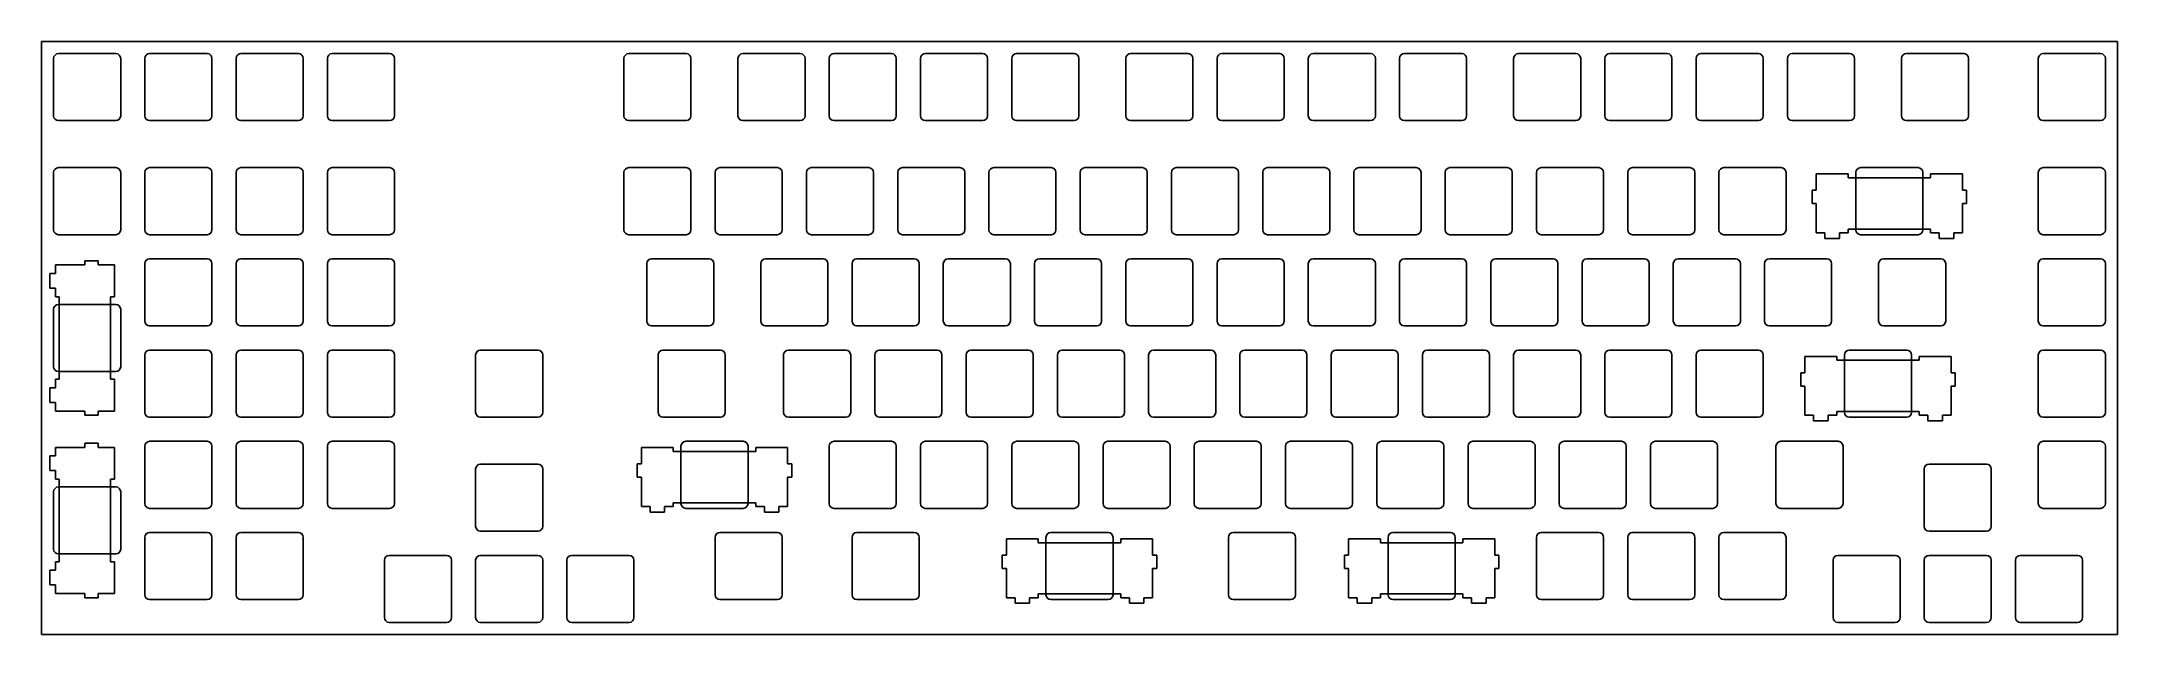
# Model space of a CAD drawing. Header units: millimetres. Extents: x 0 to 433, y -124 to 0.
import ezdxf

# ---------------------------------------------------------------- set-up
doc = ezdxf.new("R2010")
doc.units = ezdxf.units.MM

msp = doc.modelspace()

# ---------------------------------------------------------------- linework, layer by layer
for p, q in [((0, 0), (433.3875, 0)), ((0, -123.825), (0, 0)), ((433.3875, -123.825), (433.3875, 0)), ((2.525, -3.525), (2.525, -15.525)), ((3.525, -2.525), (15.525, -2.525)), ((16.525, -3.525), (16.525, -15.525)), ((21.575, -3.525), (21.575, -15.525)), ((22.575, -2.525), (34.575, -2.525)), ((35.575, -3.525), (35.575, -15.525)), ((40.625, -3.525), (40.625, -15.525)), ((41.625, -2.525), (53.625, -2.525)), ((54.625, -3.525), (54.625, -15.525)), ((59.675, -3.525), (59.675, -15.525)), ((60.675, -2.525), (72.675, -2.525)), ((73.675, -3.525), (73.675, -15.525)), ((121.5875, -3.525), (121.5875, -15.525)), ((122.5875, -2.525), (134.5875, -2.525)), ((135.5875, -3.525), (135.5875, -15.525)), ((145.4, -3.525), (145.4, -15.525)), ((146.4, -2.525), (158.4, -2.525)), ((159.4, -3.525), (159.4, -15.525)), ((164.45, -3.525), (164.45, -15.525)), ((165.45, -2.525), (177.45, -2.525)), ((178.45, -3.525), (178.45, -15.525)), ((183.5, -3.525), (183.5, -15.525)), ((184.5, -2.525), (196.5, -2.525)), ((197.5, -3.525), (197.5, -15.525)), ((202.55, -3.525), (202.55, -15.525)), ((203.55, -2.525), (215.55, -2.525)), ((216.55, -3.525), (216.55, -15.525)), ((226.3625, -3.525), (226.3625, -15.525)), ((227.3625, -2.525), (239.3625, -2.525)), ((240.3625, -3.525), (240.3625, -15.525)), ((245.4125, -3.525), (245.4125, -15.525)), ((246.4125, -2.525), (258.4125, -2.525)), ((259.4125, -3.525), (259.4125, -15.525)), ((264.4625, -3.525), (264.4625, -15.525)), ((265.4625, -2.525), (277.4625, -2.525)), ((278.4625, -3.525), (278.4625, -15.525)), ((283.5125, -3.525), (283.5125, -15.525)), ((284.5125, -2.525), (296.5125, -2.525)), ((297.5125, -3.525), (297.5125, -15.525)), ((307.325, -3.525), (307.325, -15.525)), ((308.325, -2.525), (320.325, -2.525)), ((321.325, -3.525), (321.325, -15.525)), ((326.375, -3.525), (326.375, -15.525)), ((327.375, -2.525), (339.375, -2.525)), ((340.375, -3.525), (340.375, -15.525)), ((345.425, -3.525), (345.425, -15.525)), ((346.425, -2.525), (358.425, -2.525)), ((359.425, -3.525), (359.425, -15.525)), ((364.475, -3.525), (364.475, -15.525)), ((365.475, -2.525), (377.475, -2.525)), ((378.475, -3.525), (378.475, -15.525)), ((388.2875, -3.525), (388.2875, -15.525)), ((389.2875, -2.525), (401.2875, -2.525)), ((402.2875, -3.525), (402.2875, -15.525)), ((416.8625, -3.525), (416.8625, -15.525)), ((417.8625, -2.525), (429.8625, -2.525)), ((430.8625, -3.525), (430.8625, -15.525)), ((3.525, -16.525), (15.525, -16.525)), ((22.575, -16.525), (34.575, -16.525)), ((41.625, -16.525), (53.625, -16.525)), ((60.675, -16.525), (72.675, -16.525)), ((122.5875, -16.525), (134.5875, -16.525)), ((146.4, -16.525), (158.4, -16.525)), ((165.45, -16.525), (177.45, -16.525)), ((184.5, -16.525), (196.5, -16.525)), ((203.55, -16.525), (215.55, -16.525)), ((227.3625, -16.525), (239.3625, -16.525)), ((246.4125, -16.525), (258.4125, -16.525)), ((265.4625, -16.525), (277.4625, -16.525)), ((284.5125, -16.525), (296.5125, -16.525)), ((308.325, -16.525), (320.325, -16.525)), ((327.375, -16.525), (339.375, -16.525)), ((346.425, -16.525), (358.425, -16.525)), ((365.475, -16.525), (377.475, -16.525)), ((389.2875, -16.525), (401.2875, -16.525)), ((417.8625, -16.525), (429.8625, -16.525)), ((2.525, -27.3375), (2.525, -39.3375)), ((3.525, -26.3375), (15.525, -26.3375)), ((16.525, -27.3375), (16.525, -39.3375)), ((21.575, -27.3375), (21.575, -39.3375)), ((22.575, -26.3375), (34.575, -26.3375)), ((35.575, -27.3375), (35.575, -39.3375)), ((40.625, -27.3375), (40.625, -39.3375)), ((41.625, -26.3375), (53.625, -26.3375)), ((54.625, -27.3375), (54.625, -39.3375)), ((59.675, -27.3375), (59.675, -39.3375)), ((60.675, -26.3375), (72.675, -26.3375)), ((73.675, -27.3375), (73.675, -39.3375)), ((121.5875, -27.3375), (121.5875, -39.3375)), ((122.5875, -26.3375), (134.5875, -26.3375)), ((135.5875, -27.3375), (135.5875, -39.3375)), ((140.6375, -27.3375), (140.6375, -39.3375)), ((141.6375, -26.3375), (153.6375, -26.3375)), ((154.6375, -27.3375), (154.6375, -39.3375)), ((159.6875, -27.3375), (159.6875, -39.3375)), ((160.6875, -26.3375), (172.6875, -26.3375)), ((173.6875, -27.3375), (173.6875, -39.3375)), ((178.7375, -27.3375), (178.7375, -39.3375)), ((179.7375, -26.3375), (191.7375, -26.3375)), ((192.7375, -27.3375), (192.7375, -39.3375)), ((197.7875, -27.3375), (197.7875, -39.3375)), ((198.7875, -26.3375), (210.7875, -26.3375)), ((211.7875, -27.3375), (211.7875, -39.3375)), ((216.8375, -27.3375), (216.8375, -39.3375)), ((217.8375, -26.3375), (229.8375, -26.3375)), ((230.8375, -27.3375), (230.8375, -39.3375)), ((235.8875, -27.3375), (235.8875, -39.3375)), ((236.8875, -26.3375), (248.8875, -26.3375)), ((249.8875, -27.3375), (249.8875, -39.3375)), ((254.9375, -27.3375), (254.9375, -39.3375)), ((255.9375, -26.3375), (267.9375, -26.3375)), ((268.9375, -27.3375), (268.9375, -39.3375)), ((273.9875, -27.3375), (273.9875, -39.3375)), ((274.9875, -26.3375), (286.9875, -26.3375)), ((287.9875, -27.3375), (287.9875, -39.3375)), ((293.0375, -27.3375), (293.0375, -39.3375)), ((294.0375, -26.3375), (306.0375, -26.3375)), ((307.0375, -27.3375), (307.0375, -39.3375)), ((312.0875, -27.3375), (312.0875, -39.3375)), ((313.0875, -26.3375), (325.0875, -26.3375)), ((326.0875, -27.3375), (326.0875, -39.3375)), ((331.1375, -27.3375), (331.1375, -39.3375)), ((332.1375, -26.3375), (344.1375, -26.3375)), ((345.1375, -27.3375), (345.1375, -39.3375)), ((350.1875, -27.3375), (350.1875, -39.3375)), ((351.1875, -26.3375), (363.1875, -26.3375)), ((364.1875, -27.3375), (364.1875, -39.3375)), ((370.4971, -27.6479), (377.1519, -27.6479)), ((370.4971, -31.0515), (370.4971, -27.6479)), ((377.1519, -27.6479), (377.1519, -28.4607)), ((377.1519, -28.4607), (385.7625, -28.4607)), ((378.7625, -27.3375), (378.7625, -39.3375)), ((379.7625, -26.3375), (391.7625, -26.3375)), ((394.3731, -28.4607), (385.7625, -28.4607)), ((392.7625, -27.3375), (392.7625, -39.3375)), ((401.0279, -27.6479), (394.3731, -27.6479)), ((394.3731, -27.6479), (394.3731, -28.4607)), ((401.0279, -31.0515), (401.0279, -27.6479)), ((416.8625, -27.3375), (416.8625, -39.3375)), ((417.8625, -26.3375), (429.8625, -26.3375)), ((430.8625, -27.3375), (430.8625, -39.3375)), ((369.6335, -33.8455), (369.6335, -31.0515)), ((369.6335, -31.0515), (370.4971, -31.0515)), ((370.4971, -33.8455), (369.6335, -33.8455)), ((370.4971, -39.9415), (370.4971, -33.8455)), ((401.8915, -31.0515), (401.0279, -31.0515)), ((401.0279, -39.9415), (401.0279, -33.8455)), ((401.0279, -33.8455), (401.8915, -33.8455)), ((401.8915, -33.8455), (401.8915, -31.0515)), ((3.525, -40.3375), (15.525, -40.3375)), ((22.575, -40.3375), (34.575, -40.3375)), ((41.625, -40.3375), (53.625, -40.3375)), ((60.675, -40.3375), (72.675, -40.3375)), ((122.5875, -40.3375), (134.5875, -40.3375)), ((141.6375, -40.3375), (153.6375, -40.3375)), ((160.6875, -40.3375), (172.6875, -40.3375)), ((179.7375, -40.3375), (191.7375, -40.3375)), ((198.7875, -40.3375), (210.7875, -40.3375)), ((217.8375, -40.3375), (229.8375, -40.3375)), ((236.8875, -40.3375), (248.8875, -40.3375)), ((255.9375, -40.3375), (267.9375, -40.3375)), ((274.9875, -40.3375), (286.9875, -40.3375)), ((294.0375, -40.3375), (306.0375, -40.3375)), ((313.0875, -40.3375), (325.0875, -40.3375)), ((332.1375, -40.3375), (344.1375, -40.3375)), ((351.1875, -40.3375), (363.1875, -40.3375)), ((372.3005, -39.9415), (370.4971, -39.9415)), ((372.3005, -41.1099), (372.3005, -39.9415)), ((375.3485, -41.1099), (372.3005, -41.1099)), ((377.1519, -39.9415), (375.3485, -39.9415)), ((375.3485, -39.9415), (375.3485, -41.1099)), ((385.7625, -39.1541), (377.1519, -39.1541)), ((377.1519, -39.1541), (377.1519, -39.9415)), ((379.7625, -40.3375), (391.7625, -40.3375)), ((385.7625, -39.1541), (394.3731, -39.1541)), ((394.3731, -39.1541), (394.3731, -39.9415)), ((394.3731, -39.9415), (396.1765, -39.9415)), ((396.1765, -39.9415), (396.1765, -41.1099)), ((396.1765, -41.1099), (399.2245, -41.1099)), ((399.2245, -41.1099), (399.2245, -39.9415)), ((399.2245, -39.9415), (401.0279, -39.9415)), ((417.8625, -40.3375), (429.8625, -40.3375)), ((2.921, -48.4505), (2.921, -46.6471)), ((2.921, -46.6471), (9.017, -46.6471)), ((9.017, -46.6471), (9.017, -45.7835)), ((9.017, -45.7835), (11.811, -45.7835)), ((11.811, -45.7835), (11.811, -46.6471)), ((11.811, -46.6471), (15.2146, -46.6471)), ((15.2146, -46.6471), (15.2146, -53.3019)), ((21.575, -46.3875), (21.575, -58.3875)), ((22.575, -45.3875), (34.575, -45.3875)), ((35.575, -46.3875), (35.575, -58.3875)), ((40.625, -46.3875), (40.625, -58.3875)), ((41.625, -45.3875), (53.625, -45.3875)), ((54.625, -46.3875), (54.625, -58.3875)), ((59.675, -46.3875), (59.675, -58.3875)), ((60.675, -45.3875), (72.675, -45.3875)), ((73.675, -46.3875), (73.675, -58.3875)), ((126.35, -46.3875), (126.35, -58.3875)), ((127.35, -45.3875), (139.35, -45.3875)), ((140.35, -46.3875), (140.35, -58.3875)), ((150.1625, -46.3875), (150.1625, -58.3875)), ((151.1625, -45.3875), (163.1625, -45.3875)), ((164.1625, -46.3875), (164.1625, -58.3875)), ((169.2125, -46.3875), (169.2125, -58.3875)), ((170.2125, -45.3875), (182.2125, -45.3875)), ((183.2125, -46.3875), (183.2125, -58.3875)), ((188.2625, -46.3875), (188.2625, -58.3875)), ((189.2625, -45.3875), (201.2625, -45.3875)), ((202.2625, -46.3875), (202.2625, -58.3875)), ((207.3125, -46.3875), (207.3125, -58.3875)), ((208.3125, -45.3875), (220.3125, -45.3875)), ((221.3125, -46.3875), (221.3125, -58.3875)), ((226.3625, -46.3875), (226.3625, -58.3875)), ((227.3625, -45.3875), (239.3625, -45.3875)), ((240.3625, -46.3875), (240.3625, -58.3875)), ((245.4125, -46.3875), (245.4125, -58.3875)), ((246.4125, -45.3875), (258.4125, -45.3875)), ((259.4125, -46.3875), (259.4125, -58.3875)), ((264.4625, -46.3875), (264.4625, -58.3875)), ((265.4625, -45.3875), (277.4625, -45.3875)), ((278.4625, -46.3875), (278.4625, -58.3875)), ((283.5125, -46.3875), (283.5125, -58.3875)), ((284.5125, -45.3875), (296.5125, -45.3875)), ((297.5125, -46.3875), (297.5125, -58.3875)), ((302.5625, -46.3875), (302.5625, -58.3875)), ((303.5625, -45.3875), (315.5625, -45.3875)), ((316.5625, -46.3875), (316.5625, -58.3875)), ((321.6125, -46.3875), (321.6125, -58.3875)), ((322.6125, -45.3875), (334.6125, -45.3875)), ((335.6125, -46.3875), (335.6125, -58.3875)), ((340.6625, -46.3875), (340.6625, -58.3875)), ((341.6625, -45.3875), (353.6625, -45.3875)), ((354.6625, -46.3875), (354.6625, -58.3875)), ((359.7125, -46.3875), (359.7125, -58.3875)), ((360.7125, -45.3875), (372.7125, -45.3875)), ((373.7125, -46.3875), (373.7125, -58.3875)), ((383.525, -46.3875), (383.525, -58.3875)), ((384.525, -45.3875), (396.525, -45.3875)), ((397.525, -46.3875), (397.525, -58.3875)), ((416.8625, -46.3875), (416.8625, -58.3875)), ((417.8625, -45.3875), (429.8625, -45.3875)), ((430.8625, -46.3875), (430.8625, -58.3875)), ((1.7526, -51.4985), (1.7526, -48.4505)), ((1.7526, -48.4505), (2.921, -48.4505)), ((2.921, -51.4985), (1.7526, -51.4985)), ((2.921, -53.3019), (2.921, -51.4985)), ((2.525, -55.9125), (2.525, -67.9125)), ((3.7084, -53.3019), (2.921, -53.3019)), ((15.525, -54.9125), (3.525, -54.9125)), ((3.7084, -61.9125), (3.7084, -53.3019)), ((15.2146, -53.3019), (14.4018, -53.3019)), ((14.4018, -53.3019), (14.4018, -61.9125)), ((16.525, -55.9125), (16.525, -67.9125)), ((22.575, -59.3875), (34.575, -59.3875)), ((41.625, -59.3875), (53.625, -59.3875)), ((60.675, -59.3875), (72.675, -59.3875)), ((127.35, -59.3875), (139.35, -59.3875)), ((151.1625, -59.3875), (163.1625, -59.3875)), ((170.2125, -59.3875), (182.2125, -59.3875)), ((189.2625, -59.3875), (201.2625, -59.3875)), ((208.3125, -59.3875), (220.3125, -59.3875)), ((227.3625, -59.3875), (239.3625, -59.3875)), ((246.4125, -59.3875), (258.4125, -59.3875)), ((265.4625, -59.3875), (277.4625, -59.3875)), ((284.5125, -59.3875), (296.5125, -59.3875)), ((303.5625, -59.3875), (315.5625, -59.3875)), ((322.6125, -59.3875), (334.6125, -59.3875)), ((341.6625, -59.3875), (353.6625, -59.3875)), ((360.7125, -59.3875), (372.7125, -59.3875)), ((384.525, -59.3875), (396.525, -59.3875)), ((417.8625, -59.3875), (429.8625, -59.3875)), ((3.7084, -61.9125), (3.7084, -70.5231)), ((14.4018, -70.5231), (14.4018, -61.9125)), ((22.575, -64.4375), (34.575, -64.4375)), ((41.625, -64.4375), (53.625, -64.4375)), ((60.675, -64.4375), (72.675, -64.4375)), ((91.63125, -64.4375), (103.63125, -64.4375)), ((129.73125, -64.4375), (141.73125, -64.4375)), ((155.925, -64.4375), (167.925, -64.4375)), ((174.975, -64.4375), (186.975, -64.4375)), ((194.025, -64.4375), (206.025, -64.4375)), ((213.075, -64.4375), (225.075, -64.4375)), ((232.125, -64.4375), (244.125, -64.4375)), ((251.175, -64.4375), (263.175, -64.4375)), ((270.225, -64.4375), (282.225, -64.4375)), ((289.275, -64.4375), (301.275, -64.4375)), ((308.325, -64.4375), (320.325, -64.4375)), ((327.375, -64.4375), (339.375, -64.4375)), ((346.425, -64.4375), (358.425, -64.4375)), ((377.38125, -64.4375), (389.38125, -64.4375)), ((417.8625, -64.4375), (429.8625, -64.4375)), ((15.525, -68.9125), (3.525, -68.9125)), ((21.575, -65.4375), (21.575, -77.4375)), ((35.575, -65.4375), (35.575, -77.4375)), ((40.625, -65.4375), (40.625, -77.4375)), ((54.625, -65.4375), (54.625, -77.4375)), ((59.675, -65.4375), (59.675, -77.4375)), ((73.675, -65.4375), (73.675, -77.4375)), ((90.63125, -65.4375), (90.63125, -77.4375)), ((104.63125, -65.4375), (104.63125, -77.4375)), ((128.73125, -65.4375), (128.73125, -77.4375)), ((142.73125, -65.4375), (142.73125, -77.4375)), ((154.925, -65.4375), (154.925, -77.4375)), ((168.925, -65.4375), (168.925, -77.4375)), ((173.975, -65.4375), (173.975, -77.4375)), ((187.975, -65.4375), (187.975, -77.4375)), ((193.025, -65.4375), (193.025, -77.4375)), ((207.025, -65.4375), (207.025, -77.4375)), ((212.075, -65.4375), (212.075, -77.4375)), ((226.075, -65.4375), (226.075, -77.4375)), ((231.125, -65.4375), (231.125, -77.4375)), ((245.125, -65.4375), (245.125, -77.4375)), ((250.175, -65.4375), (250.175, -77.4375)), ((264.175, -65.4375), (264.175, -77.4375)), ((269.225, -65.4375), (269.225, -77.4375)), ((283.225, -65.4375), (283.225, -77.4375)), ((288.275, -65.4375), (288.275, -77.4375)), ((302.275, -65.4375), (302.275, -77.4375)), ((307.325, -65.4375), (307.325, -77.4375)), ((321.325, -65.4375), (321.325, -77.4375)), ((326.375, -65.4375), (326.375, -77.4375)), ((340.375, -65.4375), (340.375, -77.4375)), ((345.425, -65.4375), (345.425, -77.4375)), ((359.425, -65.4375), (359.425, -77.4375)), ((367.25225, -71.9455), (367.25225, -69.1515)), ((367.25225, -69.1515), (368.11585, -69.1515)), ((368.11585, -65.7479), (374.77065, -65.7479)), ((368.11585, -69.1515), (368.11585, -65.7479)), ((374.77065, -65.7479), (374.77065, -66.5607)), ((374.77065, -66.5607), (383.38125, -66.5607)), ((376.38125, -65.4375), (376.38125, -77.4375)), ((391.99185, -66.5607), (383.38125, -66.5607)), ((390.38125, -65.4375), (390.38125, -77.4375)), ((398.64665, -65.7479), (391.99185, -65.7479)), ((391.99185, -65.7479), (391.99185, -66.5607)), ((398.64665, -69.1515), (398.64665, -65.7479)), ((399.51025, -69.1515), (398.64665, -69.1515)), ((399.51025, -71.9455), (399.51025, -69.1515)), ((416.8625, -65.4375), (416.8625, -77.4375)), ((430.8625, -65.4375), (430.8625, -77.4375)), ((2.921, -72.3265), (1.7526, -72.3265)), ((1.7526, -72.3265), (1.7526, -75.3745)), ((3.7084, -70.5231), (2.921, -70.5231)), ((2.921, -70.5231), (2.921, -72.3265)), ((15.2146, -70.5231), (14.4018, -70.5231)), ((15.2146, -77.1779), (15.2146, -70.5231)), ((368.11585, -71.9455), (367.25225, -71.9455)), ((368.11585, -78.0415), (368.11585, -71.9455)), ((398.64665, -78.0415), (398.64665, -71.9455)), ((398.64665, -71.9455), (399.51025, -71.9455)), ((1.7526, -75.3745), (2.921, -75.3745)), ((2.921, -75.3745), (2.921, -77.1779)), ((2.921, -77.1779), (9.017, -77.1779)), ((9.017, -77.1779), (9.017, -78.0415)), ((11.811, -78.0415), (11.811, -77.1779)), ((11.811, -77.1779), (15.2146, -77.1779)), ((383.38125, -77.2541), (374.77065, -77.2541)), ((374.77065, -77.2541), (374.77065, -78.0415)), ((383.38125, -77.2541), (391.99185, -77.2541)), ((391.99185, -77.2541), (391.99185, -78.0415)), ((9.017, -78.0415), (11.811, -78.0415)), ((22.575, -78.4375), (34.575, -78.4375)), ((41.625, -78.4375), (53.625, -78.4375)), ((60.675, -78.4375), (72.675, -78.4375)), ((91.63125, -78.4375), (103.63125, -78.4375)), ((129.73125, -78.4375), (141.73125, -78.4375)), ((155.925, -78.4375), (167.925, -78.4375)), ((174.975, -78.4375), (186.975, -78.4375)), ((194.025, -78.4375), (206.025, -78.4375)), ((213.075, -78.4375), (225.075, -78.4375)), ((232.125, -78.4375), (244.125, -78.4375)), ((251.175, -78.4375), (263.175, -78.4375)), ((270.225, -78.4375), (282.225, -78.4375)), ((289.275, -78.4375), (301.275, -78.4375)), ((308.325, -78.4375), (320.325, -78.4375)), ((327.375, -78.4375), (339.375, -78.4375)), ((346.425, -78.4375), (358.425, -78.4375)), ((369.91925, -78.0415), (368.11585, -78.0415)), ((369.91925, -79.2099), (369.91925, -78.0415)), ((372.96725, -79.2099), (369.91925, -79.2099)), ((374.77065, -78.0415), (372.96725, -78.0415)), ((372.96725, -78.0415), (372.96725, -79.2099)), ((377.38125, -78.4375), (389.38125, -78.4375)), ((391.99185, -78.0415), (393.79525, -78.0415)), ((393.79525, -78.0415), (393.79525, -79.2099)), ((393.79525, -79.2099), (396.84325, -79.2099)), ((396.84325, -79.2099), (396.84325, -78.0415)), ((396.84325, -78.0415), (398.64665, -78.0415)), ((417.8625, -78.4375), (429.8625, -78.4375)), ((1.7526, -89.5985), (1.7526, -86.5505)), ((1.7526, -86.5505), (2.921, -86.5505)), ((2.921, -86.5505), (2.921, -84.7471)), ((2.921, -84.7471), (9.017, -84.7471)), ((9.017, -84.7471), (9.017, -83.8835)), ((9.017, -83.8835), (11.811, -83.8835)), ((11.811, -83.8835), (11.811, -84.7471)), ((11.811, -84.7471), (15.2146, -84.7471)), ((15.2146, -84.7471), (15.2146, -91.4019)), ((21.575, -84.4875), (21.575, -96.4875)), ((22.575, -83.4875), (34.575, -83.4875)), ((35.575, -84.4875), (35.575, -96.4875)), ((40.625, -84.4875), (40.625, -96.4875)), ((41.625, -83.4875), (53.625, -83.4875)), ((54.625, -84.4875), (54.625, -96.4875)), ((59.675, -84.4875), (59.675, -96.4875)), ((60.675, -83.4875), (72.675, -83.4875)), ((73.675, -84.4875), (73.675, -96.4875)), ((125.22835, -84.7979), (131.88315, -84.7979)), ((125.22835, -88.2015), (125.22835, -84.7979)), ((131.88315, -84.7979), (131.88315, -85.6107)), ((131.88315, -85.6107), (140.49375, -85.6107)), ((133.49375, -84.4875), (133.49375, -96.4875)), ((134.49375, -83.4875), (146.49375, -83.4875)), ((149.10435, -85.6107), (140.49375, -85.6107)), ((147.49375, -84.4875), (147.49375, -96.4875)), ((155.75915, -84.7979), (149.10435, -84.7979)), ((149.10435, -84.7979), (149.10435, -85.6107)), ((155.75915, -88.2015), (155.75915, -84.7979)), ((164.45, -84.4875), (164.45, -96.4875)), ((165.45, -83.4875), (177.45, -83.4875)), ((178.45, -84.4875), (178.45, -96.4875)), ((183.5, -84.4875), (183.5, -96.4875)), ((184.5, -83.4875), (196.5, -83.4875)), ((197.5, -84.4875), (197.5, -96.4875)), ((202.55, -84.4875), (202.55, -96.4875)), ((203.55, -83.4875), (215.55, -83.4875)), ((216.55, -84.4875), (216.55, -96.4875)), ((221.6, -84.4875), (221.6, -96.4875)), ((222.6, -83.4875), (234.6, -83.4875)), ((235.6, -84.4875), (235.6, -96.4875)), ((240.65, -84.4875), (240.65, -96.4875)), ((241.65, -83.4875), (253.65, -83.4875)), ((254.65, -84.4875), (254.65, -96.4875)), ((259.7, -84.4875), (259.7, -96.4875)), ((260.7, -83.4875), (272.7, -83.4875)), ((273.7, -84.4875), (273.7, -96.4875)), ((278.75, -84.4875), (278.75, -96.4875)), ((279.75, -83.4875), (291.75, -83.4875)), ((292.75, -84.4875), (292.75, -96.4875)), ((297.8, -84.4875), (297.8, -96.4875)), ((298.8, -83.4875), (310.8, -83.4875)), ((311.8, -84.4875), (311.8, -96.4875)), ((316.85, -84.4875), (316.85, -96.4875)), ((317.85, -83.4875), (329.85, -83.4875)), ((330.85, -84.4875), (330.85, -96.4875)), ((335.9, -84.4875), (335.9, -96.4875)), ((336.9, -83.4875), (348.9, -83.4875)), ((349.9, -84.4875), (349.9, -96.4875)), ((362.09375, -84.4875), (362.09375, -96.4875)), ((363.09375, -83.4875), (375.09375, -83.4875)), ((376.09375, -84.4875), (376.09375, -96.4875)), ((416.8625, -84.4875), (416.8625, -96.4875)), ((417.8625, -83.4875), (429.8625, -83.4875)), ((430.8625, -84.4875), (430.8625, -96.4875)), ((2.921, -89.5985), (1.7526, -89.5985)), ((2.921, -91.4019), (2.921, -89.5985)), ((90.63125, -89.25), (90.63125, -101.25)), ((91.63125, -88.25), (103.63125, -88.25)), ((104.63125, -89.25), (104.63125, -101.25)), ((124.36475, -90.9955), (124.36475, -88.2015)), ((124.36475, -88.2015), (125.22835, -88.2015)), ((125.22835, -90.9955), (124.36475, -90.9955)), ((125.22835, -97.0915), (125.22835, -90.9955)), ((156.62275, -88.2015), (155.75915, -88.2015)), ((155.75915, -97.0915), (155.75915, -90.9955)), ((155.75915, -90.9955), (156.62275, -90.9955)), ((156.62275, -90.9955), (156.62275, -88.2015)), ((393.05, -89.25), (393.05, -101.25)), ((394.05, -88.25), (406.05, -88.25)), ((407.05, -89.25), (407.05, -101.25)), ((2.525, -94.0125), (2.525, -106.0125)), ((3.7084, -91.4019), (2.921, -91.4019)), ((15.525, -93.0125), (3.525, -93.0125)), ((3.7084, -100.0125), (3.7084, -91.4019)), ((15.2146, -91.4019), (14.4018, -91.4019)), ((14.4018, -91.4019), (14.4018, -100.0125)), ((16.525, -94.0125), (16.525, -106.0125)), ((22.575, -97.4875), (34.575, -97.4875)), ((41.625, -97.4875), (53.625, -97.4875)), ((60.675, -97.4875), (72.675, -97.4875)), ((127.03175, -97.0915), (125.22835, -97.0915)), ((127.03175, -98.2599), (127.03175, -97.0915)), ((130.07975, -98.2599), (127.03175, -98.2599)), ((131.88315, -97.0915), (130.07975, -97.0915)), ((130.07975, -97.0915), (130.07975, -98.2599)), ((140.49375, -96.3041), (131.88315, -96.3041)), ((131.88315, -96.3041), (131.88315, -97.0915)), ((134.49375, -97.4875), (146.49375, -97.4875)), ((140.49375, -96.3041), (149.10435, -96.3041)), ((149.10435, -96.3041), (149.10435, -97.0915)), ((149.10435, -97.0915), (150.90775, -97.0915)), ((150.90775, -97.0915), (150.90775, -98.2599)), ((150.90775, -98.2599), (153.95575, -98.2599)), ((153.95575, -98.2599), (153.95575, -97.0915)), ((153.95575, -97.0915), (155.75915, -97.0915)), ((165.45, -97.4875), (177.45, -97.4875)), ((184.5, -97.4875), (196.5, -97.4875)), ((203.55, -97.4875), (215.55, -97.4875)), ((222.6, -97.4875), (234.6, -97.4875)), ((241.65, -97.4875), (253.65, -97.4875)), ((260.7, -97.4875), (272.7, -97.4875)), ((279.75, -97.4875), (291.75, -97.4875)), ((298.8, -97.4875), (310.8, -97.4875)), ((317.85, -97.4875), (329.85, -97.4875)), ((336.9, -97.4875), (348.9, -97.4875)), ((363.09375, -97.4875), (375.09375, -97.4875)), ((417.8625, -97.4875), (429.8625, -97.4875)), ((3.7084, -100.0125), (3.7084, -108.6231)), ((14.4018, -108.6231), (14.4018, -100.0125)), ((21.575, -103.5375), (21.575, -115.5375)), ((22.575, -102.5375), (34.575, -102.5375)), ((35.575, -103.5375), (35.575, -115.5375)), ((40.625, -103.5375), (40.625, -115.5375)), ((41.625, -102.5375), (53.625, -102.5375)), ((54.625, -103.5375), (54.625, -115.5375)), ((91.63125, -102.25), (103.63125, -102.25)), ((140.6375, -103.5375), (140.6375, -115.5375)), ((141.6375, -102.5375), (153.6375, -102.5375)), ((154.6375, -103.5375), (154.6375, -115.5375)), ((169.2125, -103.5375), (169.2125, -115.5375)), ((170.2125, -102.5375), (182.2125, -102.5375)), ((183.2125, -103.5375), (183.2125, -115.5375)), ((201.42835, -103.8479), (208.08315, -103.8479)), ((201.42835, -107.2515), (201.42835, -103.8479)), ((208.08315, -103.8479), (208.08315, -104.6607)), ((209.69375, -103.5375), (209.69375, -115.5375)), ((210.69375, -102.5375), (222.69375, -102.5375)), ((223.69375, -103.5375), (223.69375, -115.5375)), ((231.95915, -103.8479), (225.30435, -103.8479)), ((225.30435, -103.8479), (225.30435, -104.6607)), ((231.95915, -107.2515), (231.95915, -103.8479)), ((247.79375, -103.5375), (247.79375, -115.5375)), ((248.79375, -102.5375), (260.79375, -102.5375)), ((261.79375, -103.5375), (261.79375, -115.5375)), ((272.86585, -103.8479), (279.52065, -103.8479)), ((272.86585, -107.2515), (272.86585, -103.8479)), ((279.52065, -103.8479), (279.52065, -104.6607)), ((281.13125, -103.5375), (281.13125, -115.5375)), ((282.13125, -102.5375), (294.13125, -102.5375)), ((295.13125, -103.5375), (295.13125, -115.5375)), ((303.39665, -103.8479), (296.74185, -103.8479)), ((296.74185, -103.8479), (296.74185, -104.6607)), ((303.39665, -107.2515), (303.39665, -103.8479)), ((312.0875, -103.5375), (312.0875, -115.5375)), ((313.0875, -102.5375), (325.0875, -102.5375)), ((326.0875, -103.5375), (326.0875, -115.5375)), ((331.1375, -103.5375), (331.1375, -115.5375)), ((332.1375, -102.5375), (344.1375, -102.5375)), ((345.1375, -103.5375), (345.1375, -115.5375)), ((350.1875, -103.5375), (350.1875, -115.5375)), ((351.1875, -102.5375), (363.1875, -102.5375)), ((364.1875, -103.5375), (364.1875, -115.5375)), ((394.05, -102.25), (406.05, -102.25)), ((15.525, -107.0125), (3.525, -107.0125)), ((71.58125, -108.3), (71.58125, -120.3)), ((72.58125, -107.3), (84.58125, -107.3)), ((85.58125, -108.3), (85.58125, -120.3)), ((90.63125, -108.3), (90.63125, -120.3)), ((91.63125, -107.3), (103.63125, -107.3)), ((104.63125, -108.3), (104.63125, -120.3)), ((109.68125, -108.3), (109.68125, -120.3)), ((110.68125, -107.3), (122.68125, -107.3)), ((123.68125, -108.3), (123.68125, -120.3)), ((200.56475, -110.0455), (200.56475, -107.2515)), ((200.56475, -107.2515), (201.42835, -107.2515)), ((208.08315, -104.6607), (216.69375, -104.6607)), ((225.30435, -104.6607), (216.69375, -104.6607)), ((232.82275, -107.2515), (231.95915, -107.2515)), ((232.82275, -110.0455), (232.82275, -107.2515)), ((272.00225, -110.0455), (272.00225, -107.2515)), ((272.00225, -107.2515), (272.86585, -107.2515)), ((279.52065, -104.6607), (288.13125, -104.6607)), ((296.74185, -104.6607), (288.13125, -104.6607)), ((304.26025, -107.2515), (303.39665, -107.2515)), ((304.26025, -110.0455), (304.26025, -107.2515)), ((374, -108.3), (374, -120.3)), ((375, -107.3), (387, -107.3)), ((388, -108.3), (388, -120.3)), ((393.05, -108.3), (393.05, -120.3)), ((394.05, -107.3), (406.05, -107.3)), ((407.05, -108.3), (407.05, -120.3)), ((412.1, -108.3), (412.1, -120.3)), ((413.1, -107.3), (425.1, -107.3)), ((426.1, -108.3), (426.1, -120.3)), ((2.921, -110.4265), (1.7526, -110.4265)), ((1.7526, -110.4265), (1.7526, -113.4745)), ((3.7084, -108.6231), (2.921, -108.6231)), ((2.921, -108.6231), (2.921, -110.4265)), ((15.2146, -108.6231), (14.4018, -108.6231)), ((15.2146, -115.2779), (15.2146, -108.6231)), ((201.42835, -110.0455), (200.56475, -110.0455)), ((201.42835, -116.1415), (201.42835, -110.0455)), ((231.95915, -116.1415), (231.95915, -110.0455)), ((231.95915, -110.0455), (232.82275, -110.0455)), ((272.86585, -110.0455), (272.00225, -110.0455)), ((272.86585, -116.1415), (272.86585, -110.0455)), ((303.39665, -116.1415), (303.39665, -110.0455)), ((303.39665, -110.0455), (304.26025, -110.0455)), ((1.7526, -113.4745), (2.921, -113.4745)), ((2.921, -113.4745), (2.921, -115.2779)), ((2.921, -115.2779), (9.017, -115.2779)), ((9.017, -115.2779), (9.017, -116.1415)), ((9.017, -116.1415), (11.811, -116.1415)), ((11.811, -116.1415), (11.811, -115.2779)), ((11.811, -115.2779), (15.2146, -115.2779)), ((22.575, -116.5375), (34.575, -116.5375)), ((41.625, -116.5375), (53.625, -116.5375)), ((141.6375, -116.5375), (153.6375, -116.5375)), ((170.2125, -116.5375), (182.2125, -116.5375)), ((203.23175, -116.1415), (201.42835, -116.1415)), ((203.23175, -117.3099), (203.23175, -116.1415)), ((208.08315, -116.1415), (206.27975, -116.1415)), ((206.27975, -116.1415), (206.27975, -117.3099)), ((216.69375, -115.3541), (208.08315, -115.3541)), ((208.08315, -115.3541), (208.08315, -116.1415)), ((210.69375, -116.5375), (222.69375, -116.5375)), ((216.69375, -115.3541), (225.30435, -115.3541)), ((225.30435, -115.3541), (225.30435, -116.1415)), ((225.30435, -116.1415), (227.10775, -116.1415)), ((227.10775, -116.1415), (227.10775, -117.3099)), ((230.15575, -117.3099), (230.15575, -116.1415)), ((230.15575, -116.1415), (231.95915, -116.1415)), ((248.79375, -116.5375), (260.79375, -116.5375)), ((274.66925, -116.1415), (272.86585, -116.1415)), ((274.66925, -117.3099), (274.66925, -116.1415)), ((279.52065, -116.1415), (277.71725, -116.1415)), ((277.71725, -116.1415), (277.71725, -117.3099)), ((288.13125, -115.3541), (279.52065, -115.3541)), ((279.52065, -115.3541), (279.52065, -116.1415)), ((282.13125, -116.5375), (294.13125, -116.5375)), ((288.13125, -115.3541), (296.74185, -115.3541)), ((296.74185, -115.3541), (296.74185, -116.1415)), ((296.74185, -116.1415), (298.54525, -116.1415)), ((298.54525, -116.1415), (298.54525, -117.3099)), ((301.59325, -117.3099), (301.59325, -116.1415)), ((301.59325, -116.1415), (303.39665, -116.1415)), ((313.0875, -116.5375), (325.0875, -116.5375)), ((332.1375, -116.5375), (344.1375, -116.5375)), ((351.1875, -116.5375), (363.1875, -116.5375)), ((72.58125, -121.3), (84.58125, -121.3)), ((91.63125, -121.3), (103.63125, -121.3)), ((110.68125, -121.3), (122.68125, -121.3)), ((206.27975, -117.3099), (203.23175, -117.3099)), ((227.10775, -117.3099), (230.15575, -117.3099)), ((277.71725, -117.3099), (274.66925, -117.3099)), ((298.54525, -117.3099), (301.59325, -117.3099)), ((375, -121.3), (387, -121.3)), ((394.05, -121.3), (406.05, -121.3)), ((413.1, -121.3), (425.1, -121.3)), ((0, -123.825), (433.3875, -123.825))]:
    msp.add_line(p, q)
for centre, start, end in [((3.525, -3.525), 90, 180), ((15.525, -3.525), 0, 90), ((22.575, -3.525), 90, 180), ((34.575, -3.525), 0, 90), ((41.625, -3.525), 90, 180), ((53.625, -3.525), 0, 90), ((60.675, -3.525), 90, 180), ((72.675, -3.525), 0, 90), ((122.5875, -3.525), 90, 180), ((134.5875, -3.525), 0, 90), ((146.4, -3.525), 90, 180), ((158.4, -3.525), 0, 90), ((165.45, -3.525), 90, 180), ((177.45, -3.525), 0, 90), ((184.5, -3.525), 90, 180), ((196.5, -3.525), 0, 90), ((203.55, -3.525), 90, 180), ((215.55, -3.525), 0, 90), ((227.3625, -3.525), 90, 180), ((239.3625, -3.525), 0, 90), ((246.4125, -3.525), 90, 180), ((258.4125, -3.525), 0, 90), ((265.4625, -3.525), 90, 180), ((277.4625, -3.525), 0, 90), ((284.5125, -3.525), 90, 180), ((296.5125, -3.525), 0, 90), ((308.325, -3.525), 90, 180), ((320.325, -3.525), 0, 90), ((327.375, -3.525), 90, 180), ((339.375, -3.525), 0, 90), ((346.425, -3.525), 90, 180), ((358.425, -3.525), 0, 90), ((365.475, -3.525), 90, 180), ((377.475, -3.525), 0, 90), ((389.2875, -3.525), 90, 180), ((401.2875, -3.525), 0, 90), ((417.8625, -3.525), 90, 180), ((429.8625, -3.525), 0, 90), ((3.525, -15.525), 180, 270), ((15.525, -15.525), 270, 0), ((22.575, -15.525), 180, 270), ((34.575, -15.525), 270, 0), ((41.625, -15.525), 180, 270), ((53.625, -15.525), 270, 0), ((60.675, -15.525), 180, 270), ((72.675, -15.525), 270, 0), ((122.5875, -15.525), 180, 270), ((134.5875, -15.525), 270, 0), ((146.4, -15.525), 180, 270), ((158.4, -15.525), 270, 0), ((165.45, -15.525), 180, 270), ((177.45, -15.525), 270, 0), ((184.5, -15.525), 180, 270), ((196.5, -15.525), 270, 0), ((203.55, -15.525), 180, 270), ((215.55, -15.525), 270, 0), ((227.3625, -15.525), 180, 270), ((239.3625, -15.525), 270, 0), ((246.4125, -15.525), 180, 270), ((258.4125, -15.525), 270, 0), ((265.4625, -15.525), 180, 270), ((277.4625, -15.525), 270, 0), ((284.5125, -15.525), 180, 270), ((296.5125, -15.525), 270, 0), ((308.325, -15.525), 180, 270), ((320.325, -15.525), 270, 0), ((327.375, -15.525), 180, 270), ((339.375, -15.525), 270, 0), ((346.425, -15.525), 180, 270), ((358.425, -15.525), 270, 0), ((365.475, -15.525), 180, 270), ((377.475, -15.525), 270, 0), ((389.2875, -15.525), 180, 270), ((401.2875, -15.525), 270, 0), ((417.8625, -15.525), 180, 270), ((429.8625, -15.525), 270, 0), ((3.525, -27.3375), 90, 180), ((15.525, -27.3375), 0, 90), ((22.575, -27.3375), 90, 180), ((34.575, -27.3375), 0, 90), ((41.625, -27.3375), 90, 180), ((53.625, -27.3375), 0, 90), ((60.675, -27.3375), 90, 180), ((72.675, -27.3375), 0, 90), ((122.5875, -27.3375), 90, 180), ((134.5875, -27.3375), 0, 90), ((141.6375, -27.3375), 90, 180), ((153.6375, -27.3375), 0, 90), ((160.6875, -27.3375), 90, 180), ((172.6875, -27.3375), 0, 90), ((179.7375, -27.3375), 90, 180), ((191.7375, -27.3375), 0, 90), ((198.7875, -27.3375), 90, 180), ((210.7875, -27.3375), 0, 90), ((217.8375, -27.3375), 90, 180), ((229.8375, -27.3375), 0, 90), ((236.8875, -27.3375), 90, 180), ((248.8875, -27.3375), 0, 90), ((255.9375, -27.3375), 90, 180), ((267.9375, -27.3375), 0, 90), ((274.9875, -27.3375), 90, 180), ((286.9875, -27.3375), 0, 90), ((294.0375, -27.3375), 90, 180), ((306.0375, -27.3375), 0, 90), ((313.0875, -27.3375), 90, 180), ((325.0875, -27.3375), 0, 90), ((332.1375, -27.3375), 90, 180), ((344.1375, -27.3375), 0, 90), ((351.1875, -27.3375), 90, 180), ((363.1875, -27.3375), 0, 90), ((379.7625, -27.3375), 90, 180), ((391.7625, -27.3375), 0, 90), ((417.8625, -27.3375), 90, 180), ((429.8625, -27.3375), 0, 90), ((3.525, -39.3375), 180, 270), ((15.525, -39.3375), 270, 0), ((22.575, -39.3375), 180, 270), ((34.575, -39.3375), 270, 0), ((41.625, -39.3375), 180, 270), ((53.625, -39.3375), 270, 0), ((60.675, -39.3375), 180, 270), ((72.675, -39.3375), 270, 0), ((122.5875, -39.3375), 180, 270), ((134.5875, -39.3375), 270, 0), ((141.6375, -39.3375), 180, 270), ((153.6375, -39.3375), 270, 0), ((160.6875, -39.3375), 180, 270), ((172.6875, -39.3375), 270, 0), ((179.7375, -39.3375), 180, 270), ((191.7375, -39.3375), 270, 0), ((198.7875, -39.3375), 180, 270), ((210.7875, -39.3375), 270, 0), ((217.8375, -39.3375), 180, 270), ((229.8375, -39.3375), 270, 0), ((236.8875, -39.3375), 180, 270), ((248.8875, -39.3375), 270, 0), ((255.9375, -39.3375), 180, 270), ((267.9375, -39.3375), 270, 0), ((274.9875, -39.3375), 180, 270), ((286.9875, -39.3375), 270, 0), ((294.0375, -39.3375), 180, 270), ((306.0375, -39.3375), 270, 0), ((313.0875, -39.3375), 180, 270), ((325.0875, -39.3375), 270, 0), ((332.1375, -39.3375), 180, 270), ((344.1375, -39.3375), 270, 0), ((351.1875, -39.3375), 180, 270), ((363.1875, -39.3375), 270, 0), ((379.7625, -39.3375), 180, 270), ((391.7625, -39.3375), 270, 0), ((417.8625, -39.3375), 180, 270), ((429.8625, -39.3375), 270, 0), ((22.575, -46.3875), 90, 180), ((34.575, -46.3875), 0, 90), ((41.625, -46.3875), 90, 180), ((53.625, -46.3875), 0, 90), ((60.675, -46.3875), 90, 180), ((72.675, -46.3875), 0, 90), ((127.35, -46.3875), 90, 180), ((139.35, -46.3875), 0, 90), ((151.1625, -46.3875), 90, 180), ((163.1625, -46.3875), 0, 90), ((170.2125, -46.3875), 90, 180), ((182.2125, -46.3875), 0, 90), ((189.2625, -46.3875), 90, 180), ((201.2625, -46.3875), 0, 90), ((208.3125, -46.3875), 90, 180), ((220.3125, -46.3875), 0, 90), ((227.3625, -46.3875), 90, 180), ((239.3625, -46.3875), 0, 90), ((246.4125, -46.3875), 90, 180), ((258.4125, -46.3875), 0, 90), ((265.4625, -46.3875), 90, 180), ((277.4625, -46.3875), 0, 90), ((284.5125, -46.3875), 90, 180), ((296.5125, -46.3875), 0, 90), ((303.5625, -46.3875), 90, 180), ((315.5625, -46.3875), 0, 90), ((322.6125, -46.3875), 90, 180), ((334.6125, -46.3875), 0, 90), ((341.6625, -46.3875), 90, 180), ((353.6625, -46.3875), 0, 90), ((360.7125, -46.3875), 90, 180), ((372.7125, -46.3875), 0, 90), ((384.525, -46.3875), 90, 180), ((396.525, -46.3875), 0, 90), ((417.8625, -46.3875), 90, 180), ((429.8625, -46.3875), 0, 90), ((3.525, -55.9125), 90, 180), ((15.525, -55.9125), 0, 90), ((22.575, -58.3875), 180, 270), ((34.575, -58.3875), 270, 0), ((41.625, -58.3875), 180, 270), ((53.625, -58.3875), 270, 0), ((60.675, -58.3875), 180, 270), ((72.675, -58.3875), 270, 0), ((127.35, -58.3875), 180, 270), ((139.35, -58.3875), 270, 0), ((151.1625, -58.3875), 180, 270), ((163.1625, -58.3875), 270, 0), ((170.2125, -58.3875), 180, 270), ((182.2125, -58.3875), 270, 0), ((189.2625, -58.3875), 180, 270), ((201.2625, -58.3875), 270, 0), ((208.3125, -58.3875), 180, 270), ((220.3125, -58.3875), 270, 0), ((227.3625, -58.3875), 180, 270), ((239.3625, -58.3875), 270, 0), ((246.4125, -58.3875), 180, 270), ((258.4125, -58.3875), 270, 0), ((265.4625, -58.3875), 180, 270), ((277.4625, -58.3875), 270, 0), ((284.5125, -58.3875), 180, 270), ((296.5125, -58.3875), 270, 0), ((303.5625, -58.3875), 180, 270), ((315.5625, -58.3875), 270, 0), ((322.6125, -58.3875), 180, 270), ((334.6125, -58.3875), 270, 0), ((341.6625, -58.3875), 180, 270), ((353.6625, -58.3875), 270, 0), ((360.7125, -58.3875), 180, 270), ((372.7125, -58.3875), 270, 0), ((384.525, -58.3875), 180, 270), ((396.525, -58.3875), 270, 0), ((417.8625, -58.3875), 180, 270), ((429.8625, -58.3875), 270, 0), ((22.575, -65.4375), 90, 180), ((34.575, -65.4375), 0, 90), ((41.625, -65.4375), 90, 180), ((53.625, -65.4375), 0, 90), ((60.675, -65.4375), 90, 180), ((72.675, -65.4375), 0, 90), ((91.63125, -65.4375), 90, 180), ((103.63125, -65.4375), 0, 90), ((129.73125, -65.4375), 90, 180), ((141.73125, -65.4375), 0, 90), ((155.925, -65.4375), 90, 180), ((167.925, -65.4375), 0, 90), ((174.975, -65.4375), 90, 180), ((186.975, -65.4375), 0, 90), ((194.025, -65.4375), 90, 180), ((206.025, -65.4375), 0, 90), ((213.075, -65.4375), 90, 180), ((225.075, -65.4375), 0, 90), ((232.125, -65.4375), 90, 180), ((244.125, -65.4375), 0, 90), ((251.175, -65.4375), 90, 180), ((263.175, -65.4375), 0, 90), ((270.225, -65.4375), 90, 180), ((282.225, -65.4375), 0, 90), ((289.275, -65.4375), 90, 180), ((301.275, -65.4375), 0, 90), ((308.325, -65.4375), 90, 180), ((320.325, -65.4375), 0, 90), ((327.375, -65.4375), 90, 180), ((339.375, -65.4375), 0, 90), ((346.425, -65.4375), 90, 180), ((358.425, -65.4375), 0, 90), ((377.38125, -65.4375), 90, 180), ((389.38125, -65.4375), 0, 90), ((417.8625, -65.4375), 90, 180), ((429.8625, -65.4375), 0, 90), ((3.525, -67.9125), 180, 270), ((15.525, -67.9125), 270, 0), ((22.575, -77.4375), 180, 270), ((34.575, -77.4375), 270, 0), ((41.625, -77.4375), 180, 270), ((53.625, -77.4375), 270, 0), ((60.675, -77.4375), 180, 270), ((72.675, -77.4375), 270, 0), ((91.63125, -77.4375), 180, 270), ((103.63125, -77.4375), 270, 0), ((129.73125, -77.4375), 180, 270), ((141.73125, -77.4375), 270, 0), ((155.925, -77.4375), 180, 270), ((167.925, -77.4375), 270, 0), ((174.975, -77.4375), 180, 270), ((186.975, -77.4375), 270, 0), ((194.025, -77.4375), 180, 270), ((206.025, -77.4375), 270, 0), ((213.075, -77.4375), 180, 270), ((225.075, -77.4375), 270, 0), ((232.125, -77.4375), 180, 270), ((244.125, -77.4375), 270, 0), ((251.175, -77.4375), 180, 270), ((263.175, -77.4375), 270, 0), ((270.225, -77.4375), 180, 270), ((282.225, -77.4375), 270, 0), ((289.275, -77.4375), 180, 270), ((301.275, -77.4375), 270, 0), ((308.325, -77.4375), 180, 270), ((320.325, -77.4375), 270, 0), ((327.375, -77.4375), 180, 270), ((339.375, -77.4375), 270, 0), ((346.425, -77.4375), 180, 270), ((358.425, -77.4375), 270, 0), ((377.38125, -77.4375), 180, 270), ((389.38125, -77.4375), 270, 0), ((417.8625, -77.4375), 180, 270), ((429.8625, -77.4375), 270, 0), ((22.575, -84.4875), 90, 180), ((34.575, -84.4875), 0, 90), ((41.625, -84.4875), 90, 180), ((53.625, -84.4875), 0, 90), ((60.675, -84.4875), 90, 180), ((72.675, -84.4875), 0, 90), ((134.49375, -84.4875), 90, 180), ((146.49375, -84.4875), 0, 90), ((165.45, -84.4875), 90, 180), ((177.45, -84.4875), 0, 90), ((184.5, -84.4875), 90, 180), ((196.5, -84.4875), 0, 90), ((203.55, -84.4875), 90, 180), ((215.55, -84.4875), 0, 90), ((222.6, -84.4875), 90, 180), ((234.6, -84.4875), 0, 90), ((241.65, -84.4875), 90, 180), ((253.65, -84.4875), 0, 90), ((260.7, -84.4875), 90, 180), ((272.7, -84.4875), 0, 90), ((279.75, -84.4875), 90, 180), ((291.75, -84.4875), 0, 90), ((298.8, -84.4875), 90, 180), ((310.8, -84.4875), 0, 90), ((317.85, -84.4875), 90, 180), ((329.85, -84.4875), 0, 90), ((336.9, -84.4875), 90, 180), ((348.9, -84.4875), 0, 90), ((363.09375, -84.4875), 90, 180), ((375.09375, -84.4875), 0, 90), ((417.8625, -84.4875), 90, 180), ((429.8625, -84.4875), 0, 90), ((91.63125, -89.25), 90, 180), ((103.63125, -89.25), 0, 90), ((394.05, -89.25), 90, 180), ((406.05, -89.25), 0, 90), ((3.525, -94.0125), 90, 180), ((15.525, -94.0125), 0, 90), ((22.575, -96.4875), 180, 270), ((34.575, -96.4875), 270, 0), ((41.625, -96.4875), 180, 270), ((53.625, -96.4875), 270, 0), ((60.675, -96.4875), 180, 270), ((72.675, -96.4875), 270, 0), ((134.49375, -96.4875), 180, 270), ((146.49375, -96.4875), 270, 0), ((165.45, -96.4875), 180, 270), ((177.45, -96.4875), 270, 0), ((184.5, -96.4875), 180, 270), ((196.5, -96.4875), 270, 0), ((203.55, -96.4875), 180, 270), ((215.55, -96.4875), 270, 0), ((222.6, -96.4875), 180, 270), ((234.6, -96.4875), 270, 0), ((241.65, -96.4875), 180, 270), ((253.65, -96.4875), 270, 0), ((260.7, -96.4875), 180, 270), ((272.7, -96.4875), 270, 0), ((279.75, -96.4875), 180, 270), ((291.75, -96.4875), 270, 0), ((298.8, -96.4875), 180, 270), ((310.8, -96.4875), 270, 0), ((317.85, -96.4875), 180, 270), ((329.85, -96.4875), 270, 0), ((336.9, -96.4875), 180, 270), ((348.9, -96.4875), 270, 0), ((363.09375, -96.4875), 180, 270), ((375.09375, -96.4875), 270, 0), ((417.8625, -96.4875), 180, 270), ((429.8625, -96.4875), 270, 0), ((22.575, -103.5375), 90, 180), ((34.575, -103.5375), 0, 90), ((41.625, -103.5375), 90, 180), ((53.625, -103.5375), 0, 90), ((91.63125, -101.25), 180, 270), ((103.63125, -101.25), 270, 0), ((141.6375, -103.5375), 90, 180), ((153.6375, -103.5375), 0, 90), ((170.2125, -103.5375), 90, 180), ((182.2125, -103.5375), 0, 90), ((210.69375, -103.5375), 90, 180), ((222.69375, -103.5375), 0, 90), ((248.79375, -103.5375), 90, 180), ((260.79375, -103.5375), 0, 90), ((282.13125, -103.5375), 90, 180), ((294.13125, -103.5375), 0, 90), ((313.0875, -103.5375), 90, 180), ((325.0875, -103.5375), 0, 90), ((332.1375, -103.5375), 90, 180), ((344.1375, -103.5375), 0, 90), ((351.1875, -103.5375), 90, 180), ((363.1875, -103.5375), 0, 90), ((394.05, -101.25), 180, 270), ((406.05, -101.25), 270, 0), ((3.525, -106.0125), 180, 270), ((15.525, -106.0125), 270, 0), ((72.58125, -108.3), 90, 180), ((84.58125, -108.3), 0, 90), ((91.63125, -108.3), 90, 180), ((103.63125, -108.3), 0, 90), ((110.68125, -108.3), 90, 180), ((122.68125, -108.3), 0, 90), ((375, -108.3), 90, 180), ((387, -108.3), 0, 90), ((394.05, -108.3), 90, 180), ((406.05, -108.3), 0, 90), ((413.1, -108.3), 90, 180), ((425.1, -108.3), 0, 90), ((22.575, -115.5375), 180, 270), ((34.575, -115.5375), 270, 0), ((41.625, -115.5375), 180, 270), ((53.625, -115.5375), 270, 0), ((141.6375, -115.5375), 180, 270), ((153.6375, -115.5375), 270, 0), ((170.2125, -115.5375), 180, 270), ((182.2125, -115.5375), 270, 0), ((210.69375, -115.5375), 180, 270), ((222.69375, -115.5375), 270, 0), ((248.79375, -115.5375), 180, 270), ((260.79375, -115.5375), 270, 0), ((282.13125, -115.5375), 180, 270), ((294.13125, -115.5375), 270, 0), ((313.0875, -115.5375), 180, 270), ((325.0875, -115.5375), 270, 0), ((332.1375, -115.5375), 180, 270), ((344.1375, -115.5375), 270, 0), ((351.1875, -115.5375), 180, 270), ((363.1875, -115.5375), 270, 0), ((72.58125, -120.3), 180, 270), ((84.58125, -120.3), 270, 0), ((91.63125, -120.3), 180, 270), ((103.63125, -120.3), 270, 0), ((110.68125, -120.3), 180, 270), ((122.68125, -120.3), 270, 0), ((375, -120.3), 180, 270), ((387, -120.3), 270, 0), ((394.05, -120.3), 180, 270), ((406.05, -120.3), 270, 0), ((413.1, -120.3), 180, 270), ((425.1, -120.3), 270, 0)]:
    msp.add_arc(centre, 1, start, end)

doc.saveas('drawing.dxf')
